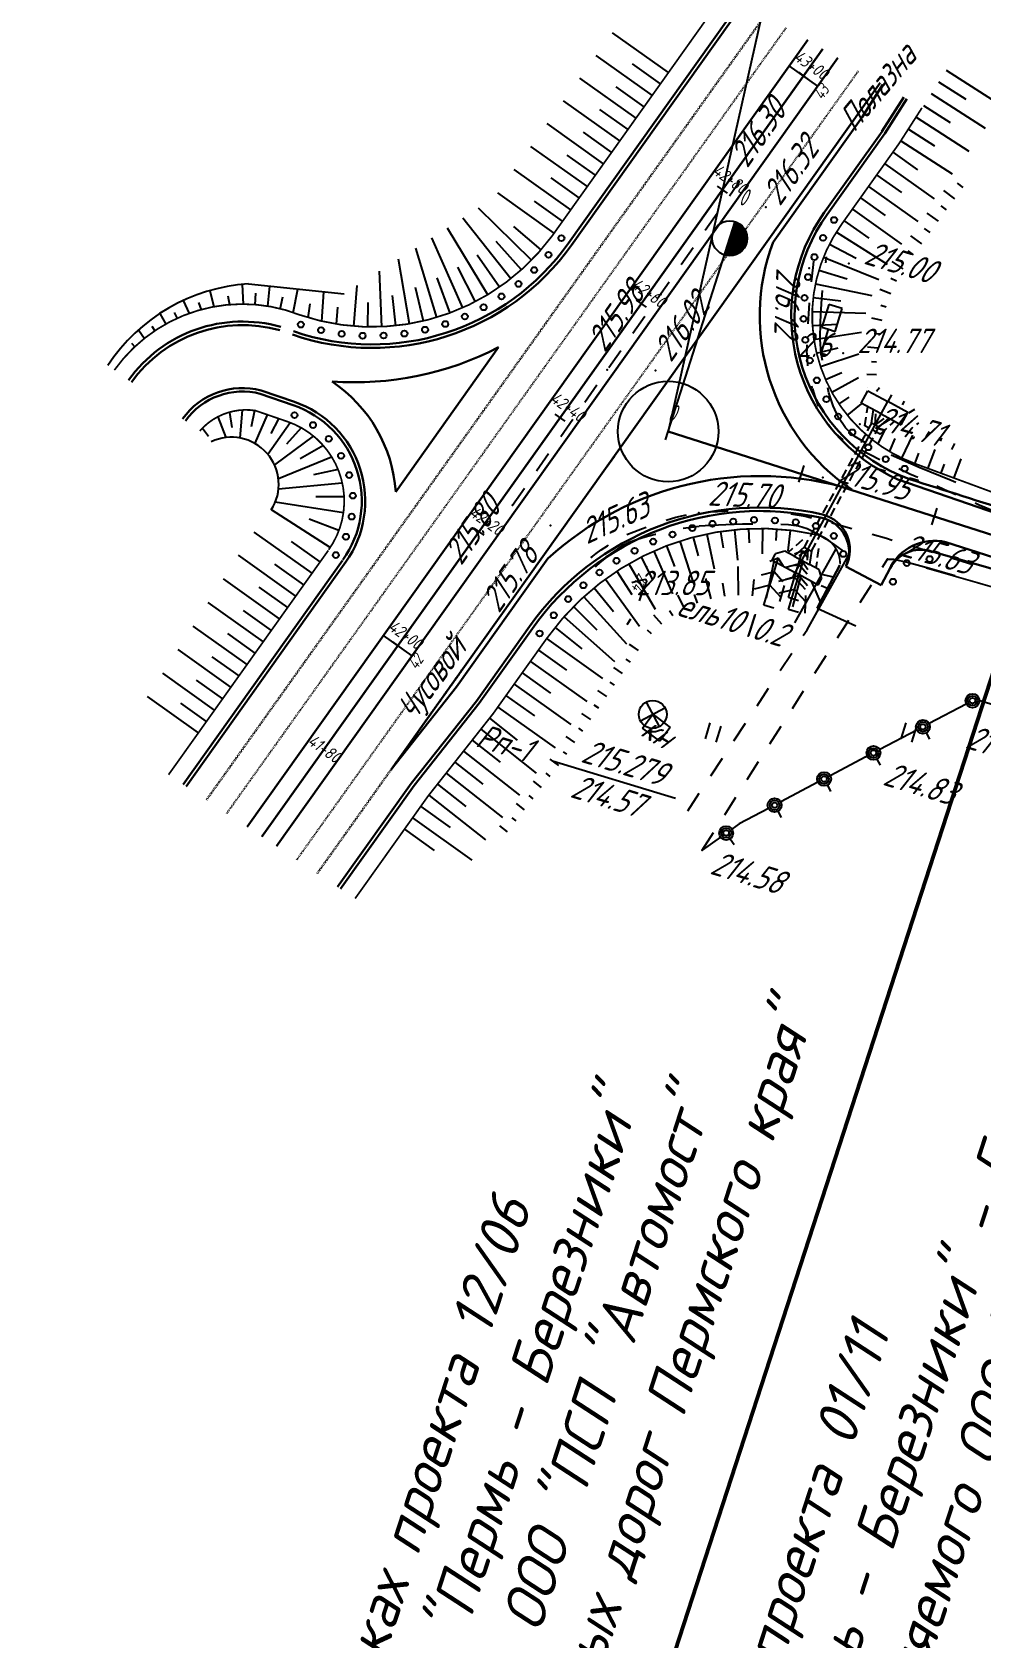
# Model space of a CAD drawing. Header units: millimetres. Extents: x -698 to 8131, y -704 to 4503.
# Drawn here: x -698.4 to -562.7, y 4158.3 to 4387.9 of the extents above; entities that cross this region are included whole.
import ezdxf
from ezdxf.enums import TextEntityAlignment as Align

# ---------------------------------------------------------------- set-up
doc = ezdxf.new("R2010")
doc.units = ezdxf.units.MM
for name, pattern in [('CONTI', [0]), ('HIDDEN', [9.525, 6.35, -3.175]), ('STRIHSMALL', [1, 0.5, -0.5])]:
    doc.linetypes.add(name, pattern=pattern)
for name, color, linetype in [('GOR_BDEFAULT', 212, 'CONTI'), ('NAD_MDEFAULT', 7, 'CONTI'), ('PI_OTDEFAULT', 172, 'CONTI'), ('PI_TTDEFAULT', 5, 'CONTI'), ('SIT_LDEFAULT', 7, 'CONTI'), ('USLZNDEFAULT', 7, 'CONTI'), ('ZAPSKDEFAULT', 7, 'CONTI'), ('невидимые отметк', 4, 'Continuous'), ('оbустройство', 7, 'Continuous'), ('ОСЬ', 14, 'CONTI'), ('ОСЬ_ВЕРХ_ПОКРЫТИЯ_КИЛОМЕТЫ', 1, 'Continuous'), ('ОСЬ_ВЕРХ_ПОКРЫТИЯ_ПИКЕТЫ', 1, 'Continuous'), ('ОТКОСЫ', 7, 'Continuous'), ('ПК МЕТКА', 7, 'Continuous'), ('ПРОЕКТ ПОЛОСЫ', 5, 'STRIHSMALL'), ('тру', 233, 'CONTI')]:
    doc.layers.add(name, color=color, linetype=linetype)
for name, color, linetype, lineweight in [('КРОМКА ПР ЧАСТИ', 20, 'Continuous', 30), ('ОБОЧИНА', 246, 'Continuous', 30), ('ОСЬ_ВЕРХ_ПОКРЫТИЯ_ГРАНИЦЫ_ПОЛОС', 7, 'Continuous', 30), ('ОСЬ_ВЕРХ_ПОКРЫТИЯ_ОСЬ', 1, 'Continuous', 30)]:
    doc.layers.add(name, color=color, linetype=linetype, lineweight=lineweight)
doc.styles.add('eskd', font='isocpeui.ttf', dxfattribs={"width": 1.2})
doc.styles.add('SHRFT', font='isocpeui.ttf', dxfattribs={"width": 3.5})
doc.styles.get("Standard").update_dxf_attribs({"font": 'isocpeui.ttf'})
doc.styles.add('ГОСТ', font='isocpeui.ttf', dxfattribs={"height": 4})

# ---------------------------------------------------------------- blocks, each defined once
blk = doc.blocks.new('BL_2011')
at = {"color": 0}
for p, q in [((0, 0), (0, 2.4)), ((1.6, 0), (1.6, 2.4))]:
    blk.add_line(p, q, dxfattribs=at)
blk = doc.blocks.new('BL_7')
at = {"color": 0}
for p, q in [((-1.4, 1.4), (1.4, -1.4)), ((-1.4, -1.4), (1.4, 1.4))]:
    blk.add_line(p, q, dxfattribs=at)
blk.add_circle((0, 0), 2, dxfattribs=at)
blk = doc.blocks.new('BL_105')
at = {"color": 0}
for p, q in [((0, 7), (-1, 6.2)), ((0, 5), (0, 7)), ((1, 6.2), (0, 7)), ((0, 5), (-1.6, 4)), ((0, 3), (0, 5)), ((1.6, 4), (0, 5)), ((0, 3), (-2, 1.8)), ((0, 0), (0, 3)), ((2, 1.8), (0, 3)), ((1.5, 0), (0, 0))]:
    blk.add_line(p, q, dxfattribs=at)
blk = doc.blocks.new('BL_12')
at = {"color": 0}
for p, q in [((1, 7), (-1, 7)), ((-1, 7), (-1, 3.6)), ((1, 3.6), (1, 7)), ((-1, 3.6), (0, 3.6)), ((0, 0), (0, 3.6)), ((0, 3.6), (1, 3.6)), ((0.8, 0), (0, 0))]:
    blk.add_line(p, q, dxfattribs=at)
blk = doc.blocks.new('lbl_tic')
blk.add_line((0, -0.04165), (0, 0.04165))
blk = doc.blocks.new('22')
at = {"layer": 'оbустройство'}
blk.add_circle((0, 0), 0.426, dxfattribs=at)

msp = doc.modelspace()

# ---------------------------------------------------------------- linework, layer by layer
at = {"color": 1, "linetype": 'CONTI', "lineweight": 50}
msp.add_line((-636.27, 4064.56, 352.43), (-493.87, 4502.77, -88.59), dxfattribs=at)
at = {"linetype": 'Continuous'}
msp.add_lwpolyline([(-645.43, 4405.95), (-594.05, 4390.14), (-607.4, 4330.78)], dxfattribs=at)
msp.add_circle((-607.4, 4330.78), 7.18, dxfattribs=at)
at = {"layer": 'GOR_BDEFAULT', "color": 212, "elevation": 214, "flags": 128}
for points in [[(-611.5, 4306.59), (-611.1, 4307.73), (-611.07, 4307.82), (-611.03, 4307.92), (-610.99, 4308.03), (-610.94, 4308.14), (-610.89, 4308.25), (-610.85, 4308.37), (-610.8, 4308.49), (-610.75, 4308.61), (-610.7, 4308.73), (-610.65, 4308.84), (-610.61, 4308.95), (-610.57, 4309.06), (-610.53, 4309.16), (-610.5, 4309.25), (-610.47, 4309.33), (-610.62, 4309.65), (-611.11, 4309.54), (-611.77, 4309.38), (-612.13, 4309.3), (-612.61, 4309.16)], [(-611.5, 4306.59), (-611.1, 4307.73), (-611.07, 4307.82), (-611.03, 4307.92), (-610.99, 4308.03), (-610.94, 4308.14), (-610.89, 4308.25), (-610.85, 4308.37), (-610.8, 4308.49), (-610.75, 4308.61), (-610.7, 4308.73), (-610.65, 4308.84), (-610.61, 4308.95), (-610.57, 4309.06), (-610.53, 4309.16), (-610.5, 4309.25), (-610.47, 4309.33), (-610.62, 4309.65), (-611.11, 4309.54), (-611.77, 4309.38), (-612.13, 4309.3), (-612.61, 4309.16)], [(-613.26, 4303.19), (-612.74, 4303.99)], [(-613.26, 4303.19), (-612.74, 4303.99)]]:
    msp.add_lwpolyline(points, dxfattribs=at)
at = {"layer": 'NAD_MDEFAULT', "color": 0}
msp.add_line((-623.92, 4283.73), (-606.35, 4278.36), dxfattribs=at)
at = {"layer": 'PI_TTDEFAULT', "color": 5}
for p in [(-597.24, 4366.45, 216.3), (-593.43, 4362.86, 216.32), (-581.56, 4354.82, 215), (-587.24, 4354.13, 216.12), (-582.38, 4341.99, 214.78), (-616.1, 4339.61, 215.97), (-609.22, 4339.52, 216.02), (-580, 4331.82, 214.71), (-585.27, 4324.21, 215.95), (-629.65, 4320.24, 215.81), (-603.03, 4319.16, 215.7), (-624.21, 4317.37, 215.78), (-618.38, 4312.83, 215.63), (-610.49, 4311.46, 214.23), (-576.02, 4312.52, 215.63), (-563.5, 4292.5, 214.94), (-579.11, 4284.27, 214.83), (-602.54, 4270.94, 214.58)]:
    msp.add_point(p, dxfattribs=at)
at = {"layer": 'SIT_LDEFAULT', "color": 7}
for p, q in [((-598.64, 4364.45), (-597.24, 4366.45)), ((-602.09, 4359.55), (-600.37, 4362)), ((-605.54, 4354.64), (-603.82, 4357.09)), ((-586.68, 4354.25), (-586.58, 4355.14)), ((-584.86, 4354.9), (-584.82, 4355.18)), ((-584.83, 4355.18), (-584.76, 4355.73)), ((-608.99, 4349.73), (-607.27, 4352.18)), ((-586.9, 4352.16), (-586.68, 4354.25)), ((-585.47, 4349.09), (-585.31, 4350.92)), ((-587.38, 4346.18), (-587.23, 4348.38)), ((-587.24, 4348.38), (-587.17, 4349.18)), ((-585.63, 4346.47), (-585.47, 4349.09)), ((-612.44, 4344.82), (-610.72, 4347.27)), ((-585.66, 4344), (-585.63, 4346.47)), ((-587.54, 4342.35), (-587.52, 4343.19)), ((-585.5, 4341.95), (-585.66, 4344)), ((-615.89, 4339.91), (-614.17, 4342.36)), ((-587.43, 4340.25), (-587.55, 4342.35)), ((-585.35, 4340.94), (-585.51, 4341.95)), ((-587.43, 4340.19), (-587.44, 4340.25)), ((-619.33, 4334.99), (-617.61, 4337.45)), ((-586.74, 4336.87), (-586.83, 4337.25)), ((-586.2, 4335.16), (-586.73, 4336.87)), ((-584.4, 4336.31), (-584.57, 4337.02)), ((-583.81, 4334.47), (-584.4, 4336.31)), ((-585.88, 4334.41), (-586.19, 4335.16)), ((-583.03, 4332.77), (-583.81, 4334.47)), ((-622.77, 4330.07), (-621.05, 4332.53)), ((-583.65, 4330.69), (-584.48, 4331.76)), ((-582.05, 4331.3), (-583.03, 4332.77)), ((-582.44, 4329.62), (-583.65, 4330.69)), ((-582.41, 4329.61), (-582.44, 4329.63)), ((-580.81, 4330.13), (-582.05, 4331.3)), ((-579.08, 4329.12), (-580.81, 4330.13)), ((-626.21, 4325.16), (-624.49, 4327.62)), ((-577.13, 4326.75), (-579.8, 4328.11)), ((-571.5, 4325.65), (-575.49, 4327.38)), ((-572.82, 4324.7), (-574.43, 4325.47)), ((-571.71, 4324.19), (-572.82, 4324.7)), ((-566.91, 4323.77), (-571.5, 4325.65)), ((-629.65, 4320.24), (-627.93, 4322.7)), ((-567.99, 4322.5), (-568.98, 4322.95)), ((-566.24, 4321.74), (-567.99, 4322.5)), ((-566.27, 4323.51), (-566.91, 4323.76)), ((-562.9, 4320.27), (-563.5, 4320.53)), ((-560.74, 4319.36), (-562.9, 4320.27)), ((-607.69, 4318.1), (-606.28, 4318.52)), ((-606.28, 4318.52), (-604.79, 4318.87)), ((-601.82, 4319.25), (-601.34, 4319.29)), ((-601.34, 4319.3), (-599.34, 4319.4)), ((-599.34, 4319.41), (-598.82, 4319.42)), ((-595.82, 4319.44), (-594.76, 4319.43)), ((-594.76, 4319.43), (-592.82, 4319.33)), ((-589.84, 4319.03), (-587.8, 4318.69)), ((-587.8, 4318.68), (-586.9, 4318.46)), ((-584, 4317.72), (-581.11, 4316.93)), ((-613.32, 4316.04), (-613.29, 4316.05)), ((-613.29, 4316.05), (-612.33, 4316.44)), ((-612.33, 4316.44), (-611.06, 4316.93)), ((-611.91, 4315.35), (-610.68, 4315.72)), ((-611.06, 4316.93), (-610.53, 4317.13)), ((-610.68, 4315.72), (-609.25, 4316.11)), ((-609.25, 4316.11), (-609.17, 4316.13)), ((-605.26, 4316.95), (-604.48, 4317.08)), ((-604.48, 4317.08), (-602.97, 4317.27)), ((-602.97, 4317.28), (-601.26, 4317.41)), ((-601.26, 4317.4), (-599.14, 4317.51)), ((-599.14, 4317.51), (-596.79, 4317.59)), ((-596.79, 4317.58), (-595.28, 4317.6)), ((-591.28, 4317.55), (-590.18, 4317.5)), ((-590.18, 4317.5), (-588.74, 4317.32)), ((-588.74, 4317.32), (-587.52, 4316.92)), ((-587.52, 4316.92), (-586.18, 4316.24)), ((-586.18, 4316.24), (-584.84, 4315.42)), ((-584.84, 4315.42), (-583.6, 4314.56)), ((-578.22, 4316.1), (-576.19, 4315.52)), ((-576.19, 4315.52), (-575.34, 4315.26)), ((-618.19, 4312.97), (-617.69, 4313.34)), ((-617.69, 4313.34), (-616.96, 4313.86)), ((-616.96, 4313.86), (-616.07, 4314.46)), ((-616.45, 4312.6), (-615.59, 4313.29)), ((-616.07, 4314.46), (-615.92, 4314.56)), ((-615.59, 4313.29), (-614.66, 4313.98)), ((-614.66, 4313.98), (-613.73, 4314.58)), ((-613.73, 4314.58), (-612.87, 4315.01)), ((-612.87, 4315.01), (-611.91, 4315.35)), ((-589.26, 4303.42), (-583.37, 4314.01)), ((-583.6, 4314.56), (-582.57, 4313.8)), ((-582.57, 4313.8), (-582.34, 4313.62)), ((-572.46, 4314.4), (-570.87, 4313.92)), ((-570.87, 4313.93), (-569.59, 4313.54)), ((-618.38, 4312.83), (-618.19, 4312.97)), ((-617.81, 4311.42), (-617.63, 4311.58)), ((-617.63, 4311.58), (-617.16, 4312)), ((-617.16, 4312), (-616.45, 4312.6)), ((-587.51, 4302.45), (-581.62, 4313.04)), ((-576.73, 4311.41), (-576.02, 4312.52)), ((-576.02, 4312.52), (-575.16, 4312.54)), ((-575.16, 4312.54), (-573.04, 4312.07)), ((-573.04, 4312.07), (-570.01, 4311.25)), ((-570.01, 4311.25), (-566.4, 4310.2)), ((-566.72, 4312.66), (-565.37, 4312.25)), ((-565.37, 4312.26), (-563.85, 4311.79)), ((-579.95, 4306.35), (-578.34, 4308.88)), ((-566.4, 4310.2), (-566.33, 4310.18)), ((-588.07, 4301.6), (-587.51, 4302.45)), ((-583.18, 4301.29), (-581.57, 4303.82)), ((-591.37, 4296.6), (-589.72, 4299.1)), ((-586.41, 4296.23), (-584.8, 4298.76)), ((-594.68, 4291.59), (-593.03, 4294.09)), ((-589.63, 4291.17), (-588.02, 4293.7)), ((-611.09, 4288.39), (-609.6, 4290.36)), ((-609.6, 4290.36), (-607.12, 4288.47)), ((-564.76, 4291.83), (-570.07, 4289.03)), ((-563.41, 4291.41), (-563.4, 4291.39)), ((-557.23, 4290.56), (-562.96, 4292.33)), ((-608.61, 4286.51), (-611.09, 4288.39)), ((-607.12, 4288.47), (-608.61, 4286.51)), ((-597.99, 4286.58), (-596.34, 4289.08)), ((-592.86, 4286.12), (-591.25, 4288.65)), ((-571.84, 4288.1), (-577.15, 4285.31)), ((-570.49, 4287.69), (-570.03, 4286.8)), ((-601.29, 4281.58), (-599.64, 4284.08)), ((-596.09, 4281.06), (-594.48, 4283.59)), ((-579.11, 4284.28), (-584.22, 4281.57)), ((-578.92, 4284.37), (-579.11, 4284.27)), ((-577.57, 4283.95), (-577.1, 4283.07)), ((-604.6, 4276.57), (-602.95, 4279.07)), ((-585.98, 4280.64), (-591.29, 4277.84)), ((-584.63, 4280.23), (-584.17, 4279.34)), ((-599.31, 4276), (-597.7, 4278.53)), ((-593.06, 4276.91), (-597.24, 4274.69)), ((-591.71, 4276.49), (-591.24, 4275.6)), ((-597.24, 4274.69), (-598.28, 4273.96)), ((-602.54, 4270.94), (-600.93, 4273.47)), ((-599.92, 4272.8), (-602.54, 4270.94)), ((-598.52, 4272.56), (-597.94, 4271.75))]:
    msp.add_line(p, q, dxfattribs=at)
for centre, radius in [((-563.88, 4292.3), 1), ((-563.88, 4292.3), 0.7), ((-563.88, 4292.3), 0.4), ((-570.96, 4288.57), 1), ((-570.96, 4288.57), 0.7), ((-570.96, 4288.57), 0.4), ((-578.04, 4284.84), 1), ((-578.04, 4284.84), 0.7), ((-578.04, 4284.84), 0.4), ((-585.1, 4281.11), 1), ((-585.1, 4281.11), 0.7), ((-585.1, 4281.11), 0.4), ((-592.17, 4277.37), 1), ((-592.17, 4277.37), 0.7), ((-592.17, 4277.37), 0.4), ((-599.1, 4273.38), 1), ((-599.1, 4273.38), 0.7), ((-599.1, 4273.38), 0.4)]:
    msp.add_circle(centre, radius, dxfattribs=at)
at = {"layer": 'КРОМКА ПР ЧАСТИ'}
for p, q in [((-621.65, 4357.72), (-596.92, 4392.42)), ((-576.41, 4373.39), (-573.26, 4378.32)), ((-584.67, 4361.8), (-576.41, 4373.39)), ((-665.76, 4336.18), (-661.01, 4334.55)), ((-653.97, 4312.34), (-676.77, 4280.33)), ((-634.43, 4291.95), (-626.82, 4302.63)), ((-643.74, 4280.16), (-634.43, 4291.95)), ((-654.26, 4265.4), (-643.74, 4280.16))]:
    msp.add_line(p, q, dxfattribs=at)
at = {"layer": 'КРОМКА ПР ЧАСТИ', "color": 0}
for p, q in [((-569.85, 4313.7), (-556.57, 4309.84)), ((-581.98, 4311.49), (-576.94, 4308.82)), ((-575.65, 4311.23), (-576.94, 4308.82))]:
    msp.add_line(p, q, dxfattribs=at)
for centre, radius, start, end in [((-564.5, 4347.33), 24.82, 144.3295, 250.0526), ((-594.24, 4279.42), 40, 77.2741, 144.5359), ((-586.53, 4313.56), 5, 335.56, 77.2741), ((-571.24, 4308.89), 5, 73.9422, 152.0581)]:
    msp.add_arc(centre, radius, start, end, dxfattribs=at)
at = {"layer": 'КРОМКА ПР ЧАСТИ'}
for centre, radius, start, end in [((-649.74, 4377.73), 34.5, 251.0258, 324.5359), ((-668.28, 4326.5), 20, 74.105, 144.5359), ((-668.28, 4326.5), 10, 75.2225, 144.5359), ((-665.72, 4320.84), 14.5, 324.5359, 71.0258)]:
    msp.add_arc(centre, radius, start, end, dxfattribs=at)
at = {"layer": 'оbустройство'}
for centre in [(-583.67, 4361.02), (-585.25, 4358.46), (-586.48, 4355.72), (-587.39, 4352.86), (-587.9, 4349.89), (-588.04, 4346.88), (-587.78, 4343.88), (-587.14, 4340.94), (-586.14, 4338.1), (-584.77, 4335.4), (-583.08, 4332.92), (-581.07, 4330.66), (-578.78, 4328.52), (-576.28, 4326.83), (-573.58, 4325.47), (-601.05, 4317.6), (-598.09, 4317.92), (-595.12, 4318.15), (-592.13, 4318.07), (-589.15, 4317.83), (-586.26, 4317.28), (-609.55, 4315.04), (-606.77, 4316.07), (-603.95, 4316.98), (-583.71, 4315.85), (-612.2, 4313.73), (-582.35, 4313.28), (-617.21, 4310.63), (-614.78, 4312.31), (-573.26, 4311.98), (-570.01, 4312.55), (-619.52, 4308.8), (-575.25, 4309.31), (-621.7, 4306.83), (-623.76, 4304.51), (-625.78, 4301.92)]:
    msp.add_circle(centre, 0.426, dxfattribs=at)
at = {"layer": 'ОБОЧИНА'}
msp.add_line((-586.11, 4305.53), (-582.87, 4311.69), dxfattribs=at)
at = {"layer": 'ОБОЧИНА', "const_width": 0.25}
for points in [[(-599.08, 4393.71), (-601.08, 4390.91), (-606.88, 4382.76), (-612.68, 4374.62), (-624, 4358.73)], [(-662.11, 4348.14), (-660.15, 4347.47)], [(-666.57, 4333.82), (-661.82, 4332.19)], [(-572.15, 4326.21), (-553.4, 4319.29)], [(-656, 4313.79), (-678.85, 4281.72)], [(-570.55, 4311.29), (-557.33, 4307.49)]]:
    msp.add_lwpolyline(points, dxfattribs=at)
for points in [[(-578.24, 4329.63, -0.399959), (-582.63, 4360.35), (-574.34, 4372), (-571.11, 4377.04)], [(-660.15, 4347.47, 0.327488), (-624, 4358.73)], [(-662.11, 4348.14, 0.317367), (-686.6, 4339.56)], [(-666.36, 4333.76, 0.260121), (-674.38, 4330.86)], [(-655.95, 4313.88, 0.501254), (-661.82, 4332.19)], [(-572.14, 4326.21, -0.000003), (-572.14, 4326.21, -0.078163), (-578.24, 4329.63)], [(-585.98, 4316, 0.302212), (-624.78, 4301.18), (-632.43, 4290.45), (-641.74, 4278.66), (-652.17, 4264.02)], [(-582.81, 4311.81, 0.34306), (-585.99, 4316)]]:
    msp.add_lwpolyline(points, format="xyb", dxfattribs=at)
at = {"layer": 'ОСЬ', "color": 12, "linetype": 'CONTI'}
for p, q in [((-586, 4380.15), (-590.08, 4383.05)), ((-644.02, 4298.7), (-648.1, 4301.6))]:
    msp.add_line(p, q, dxfattribs=at)
at = {"layer": 'ОСЬ', "color": 5, "lineweight": 30, "const_width": 0.3, "flags": 128}
msp.add_lwpolyline([(-665.52, 4272.84), (-585.29, 4385.46)], dxfattribs=at)
at = {"layer": 'ОСЬ', "color": 5, "lineweight": 30, "const_width": 0.3}
msp.add_lwpolyline([(-665.51, 4272.87), (-585.29, 4385.49)], dxfattribs=at)
at = {"layer": 'ОСЬ_ВЕРХ_ПОКРЫТИЯ_ГРАНИЦЫ_ПОЛОС', "linetype": 'Continuous'}
msp.add_lwpolyline([(-572.97, 4324), (-572.88, 4323.97), (-571.93, 4323.67), (-570.98, 4323.36), (-570.03, 4323.06), (-569.07, 4322.76), (-568.12, 4322.45), (-567.17, 4322.15), (-566.22, 4321.85), (-565.27, 4321.54), (-564.32, 4321.24), (-563.36, 4320.94), (-562.41, 4320.63), (-561.46, 4320.33), (-560.51, 4320.03), (-559.56, 4319.72), (-558.61, 4319.42), (-557.65, 4319.11), (-556.7, 4318.81), (-555.75, 4318.51), (-554.8, 4318.2), (-553.94, 4317.92)], dxfattribs=at)
at = {"layer": 'ОСЬ_ВЕРХ_ПОКРЫТИЯ_КИЛОМЕТЫ'}
for p, q in [((-607.4, 4330.78), (-597.83, 4360.79)), ((-597.83, 4360.79), (-599.35, 4356.03)), ((-597.73, 4360.76), (-599.25, 4356)), ((-597.64, 4360.73), (-599.16, 4355.98)), ((-597.55, 4360.69), (-599.06, 4355.96)), ((-597.46, 4360.64), (-598.96, 4355.94)), ((-597.37, 4360.59), (-598.86, 4355.93)), ((-597.28, 4360.54), (-598.75, 4355.92)), ((-597.19, 4360.49), (-598.65, 4355.91)), ((-597.11, 4360.43), (-598.55, 4355.91)), ((-597.02, 4360.36), (-598.44, 4355.92)), ((-596.94, 4360.29), (-598.33, 4355.93)), ((-596.86, 4360.22), (-598.22, 4355.94)), ((-596.78, 4360.14), (-598.11, 4355.96)), ((-596.7, 4360.05), (-598, 4355.98)), ((-596.63, 4359.96), (-597.88, 4356.01)), ((-596.55, 4359.86), (-597.77, 4356.05)), ((-596.48, 4359.76), (-597.65, 4356.1)), ((-596.41, 4359.64), (-597.53, 4356.15)), ((-596.35, 4359.52), (-597.4, 4356.21)), ((-596.29, 4359.38), (-597.27, 4356.29)), ((-596.23, 4359.23), (-597.14, 4356.38)), ((-596.18, 4359.07), (-597, 4356.48)), ((-596.13, 4358.88), (-596.85, 4356.61)), ((-596.1, 4358.65), (-596.7, 4356.78)), ((-596.09, 4358.35), (-596.52, 4357.02)), ((-596.21, 4357.65), (-596.21, 4357.65))]:
    msp.add_line(p, q, dxfattribs=at)
msp.add_circle((-598.59, 4358.41), 2.5, dxfattribs=at)
at = {"layer": 'ОСЬ_ВЕРХ_ПОКРЫТИЯ_ОСЬ'}
msp.add_lwpolyline([(-607.4, 4330.78), (-555.17, 4314.13)], dxfattribs=at)
at = {"layer": 'ОСЬ_ВЕРХ_ПОКРЫТИЯ_ПИКЕТЫ'}
for p, q in [((-607.78, 4329.59), (-607.02, 4331.98)), ((-607.78, 4329.59), (-607.02, 4331.98)), ((-588.73, 4323.52), (-587.97, 4325.9)), ((-569.67, 4317.44), (-568.91, 4319.82))]:
    msp.add_line(p, q, dxfattribs=at)
at = {"layer": 'ОТКОСЫ', "color": 26, "linetype": 'CONTI'}
for p, q in [((-607.34, 4382.09), (-615.35, 4387.79)), ((-609.66, 4378.83), (-617.69, 4384.55)), ((-608.5, 4380.46), (-612.51, 4383.32)), ((-567.64, 4382.45), (-559.8, 4377.44)), ((-611.98, 4375.57), (-620.04, 4381.31)), ((-610.82, 4377.2), (-614.84, 4380.07)), ((-568.72, 4380.76), (-564.81, 4378.27)), ((-614.3, 4372.32), (-622.37, 4378.07)), ((-570.87, 4377.39), (-567.05, 4374.95)), ((-569.79, 4379.08), (-562.05, 4374.13)), ((-613.14, 4373.94), (-617.18, 4376.82)), ((-571.95, 4375.71), (-564.4, 4370.88)), ((-616.63, 4369.06), (-624.7, 4374.81)), ((-615.46, 4370.69), (-619.5, 4373.56)), ((-573.03, 4374.02), (-569.3, 4371.64)), ((-618.95, 4365.79), (-627.02, 4371.54)), ((-575.25, 4370.7), (-571.72, 4368.18)), ((-574.1, 4372.34), (-566.76, 4367.64)), ((-621.33, 4362.46), (-629.4, 4368.22)), ((-617.79, 4367.42), (-621.82, 4370.3)), ((-576.41, 4369.07), (-569.36, 4364.05)), ((-620.11, 4364.17), (-624.15, 4367.04)), ((-577.57, 4367.44), (-574.05, 4364.93)), ((-565.19, 4365.67), (-566.01, 4366.27)), ((-623.71, 4359.12), (-631.78, 4364.89)), ((-622.49, 4360.83), (-626.53, 4363.71)), ((-579.89, 4364.18), (-576.38, 4361.68)), ((-578.73, 4365.81), (-571.7, 4360.81)), ((-566.38, 4364.06), (-567.99, 4365.25)), ((-581.05, 4362.55), (-574.05, 4357.57)), ((-568.76, 4360.85), (-570.34, 4362.01)), ((-567.57, 4362.45), (-568.37, 4363.04)), ((-583.34, 4359.28), (-576.06, 4354.69)), ((-582.21, 4360.92), (-578.72, 4358.44)), ((-569.95, 4359.24), (-570.73, 4359.82)), ((-584.33, 4357.54), (-580.51, 4355.58)), ((-571.14, 4357.63), (-572.68, 4358.77)), ((-585.16, 4355.72), (-577.26, 4352.52)), ((-573.81, 4354.04), (-575.34, 4355.08)), ((-572.33, 4356.02), (-573.09, 4356.59)), ((-585.83, 4353.84), (-581.81, 4352.61)), ((-574.74, 4352.27), (-575.53, 4352.65)), ((-672.94, 4350.93), (-672.39, 4348.6)), ((-670.35, 4350.19), (-670.14, 4348.9)), ((-668.34, 4351.8), (-668.17, 4348.98)), ((-666.43, 4350.57), (-666.52, 4348.91)), ((-664.39, 4351.56), (-664.71, 4348.69)), ((-662.55, 4349.97), (-662.94, 4348.23)), ((-586.65, 4349.93), (-582.69, 4349.46)), ((-586.33, 4351.9), (-578.28, 4350.21)), ((-575.54, 4350.44), (-577.11, 4351.06)), ((-680.12, 4347.64), (-679.24, 4346.13)), ((-678.03, 4347.8), (-677.6, 4346.96)), ((-676.74, 4349.52), (-675.91, 4347.65)), ((-674.58, 4349.23), (-674.19, 4348.19)), ((-586.8, 4347.93), (-579.12, 4347.71)), ((-576.22, 4348.56), (-576.99, 4348.8)), ((-683.17, 4345.3), (-682.28, 4344.09)), ((-681.25, 4345.85), (-680.8, 4345.17)), ((-586.77, 4345.93), (-583.12, 4346.15)), ((-576.77, 4346.63), (-578.27, 4347)), ((-684.13, 4343.4), (-683.67, 4342.89)), ((-586.56, 4343.95), (-579.76, 4344.96)), ((-577.18, 4344.68), (-577.92, 4344.8)), ((-586.18, 4341.98), (-583.09, 4342.73)), ((-585.62, 4340.06), (-580.15, 4341.91)), ((-577.46, 4342.69), (-578.9, 4342.85)), ((-577.6, 4340.7), (-578.3, 4340.72)), ((-584.9, 4338.2), (-582.56, 4339.23)), ((-584.01, 4336.41), (-580.19, 4338.52)), ((-577.61, 4338.89), (-578.99, 4338.94)), ((-578.83, 4337.05), (-578.85, 4337.05)), ((-577.18, 4337.01), (-577.59, 4336.5)), ((-668.3, 4333.81), (-668.66, 4329.86)), ((-666.56, 4333.79), (-667.04, 4331.47)), ((-582.97, 4334.7), (-581.51, 4335.69)), ((-581.78, 4333.09), (-579.76, 4334.74)), ((-575.44, 4336.03), (-575.97, 4335.06)), ((-573.65, 4335.14), (-573.92, 4334.59)), ((-572.15, 4333.93), (-573.05, 4333.39)), ((-671.78, 4332.88), (-670.68, 4329.91)), ((-670.13, 4333.52), (-669.8, 4331.36)), ((-664.76, 4333.17), (-666.53, 4329.1)), ((-661.48, 4332.03), (-664.63, 4327.5)), ((-663.11, 4332.6), (-664.24, 4330.48)), ((-571.61, 4332.04), (-571.86, 4331.79)), ((-673.99, 4331.26), (-673.16, 4330.12)), ((-658.18, 4330.14), (-663.7, 4326)), ((-659.88, 4331.29), (-662, 4328.96)), ((-577.42, 4328.99), (-576.3, 4331.11)), ((-575.75, 4327.9), (-574.93, 4329.77)), ((-573.98, 4326.96), (-572.41, 4330.26)), ((-570.09, 4330.76), (-570.54, 4329.99)), ((-568.3, 4329.88), (-568.51, 4329.41)), ((-655.53, 4327.13), (-663.14, 4324)), ((-656.69, 4328.76), (-660.04, 4326.89)), ((-572.14, 4326.18), (-571.56, 4327.68)), ((-570.27, 4325.46), (-569.23, 4328.21)), ((-566.47, 4329.06), (-566.86, 4328.19)), ((-566.53, 4324.05), (-565.48, 4326.88)), ((-654.61, 4325.34), (-658.13, 4324.57)), ((-568.4, 4324.75), (-567.89, 4326.12)), ((-654.04, 4323.41), (-663.12, 4322.56)), ((-653.84, 4319.18), (-663.59, 4320.67)), ((-653.74, 4321.43), (-657.81, 4321.43)), ((-655.73, 4314.18), (-664.14, 4319.58)), ((-654.48, 4316.63), (-658.75, 4318.23)), ((-658.33, 4310.51), (-666.6, 4316.4)), ((-603.81, 4315.65), (-603.11, 4313)), ((-601.86, 4316.11), (-600.83, 4311.13)), ((-599.9, 4316.46), (-599.54, 4314.14)), ((-597.91, 4316.71), (-597.49, 4312.41)), ((-595.92, 4316.85), (-595.83, 4314.87)), ((-593.92, 4316.89), (-593.95, 4313.28)), ((-591.92, 4316.82), (-592.02, 4315.18)), ((-589.93, 4316.64), (-590.27, 4313.71)), ((-657.17, 4312.14), (-661.27, 4315.06)), ((-609.47, 4313.66), (-606.76, 4307.56)), ((-607.62, 4314.43), (-606.5, 4311.5)), ((-605.73, 4315.09), (-603.93, 4309.5)), ((-660.65, 4307.25), (-668.85, 4313.09)), ((-659.49, 4308.88), (-663.63, 4311.83)), ((-613.03, 4311.85), (-609.28, 4305.37)), ((-611.27, 4312.8), (-609.66, 4309.65)), ((-597.32, 4307.38), (-597.39, 4311.5)), ((-593.34, 4307), (-592.23, 4312.23)), ((-662.97, 4303.99), (-671.01, 4309.72)), ((-661.81, 4305.62), (-665.87, 4308.52)), ((-616.38, 4309.66), (-611.48, 4302.97)), ((-614.73, 4310.8), (-612.58, 4307.5)), ((-601.27, 4306.85), (-602.01, 4309.77)), ((-599.31, 4307.23), (-599.57, 4309.1)), ((-595.32, 4307.31), (-595.1, 4309.62)), ((-591.42, 4306.48), (-590.75, 4308.78)), ((-589.56, 4305.73), (-588.37, 4310.14)), ((-585.62, 4306.44), (-586.83, 4309.3)), ((-583.76, 4309.98), (-585.67, 4310.38)), ((-584.62, 4308.34), (-585.5, 4308.73)), ((-665.29, 4300.74), (-673.18, 4306.35)), ((-619.47, 4307.14), (-613.36, 4300.41)), ((-617.96, 4308.44), (-615.21, 4305.07)), ((-605.01, 4305.44), (-606.02, 4307.4)), ((-603.18, 4306.25), (-603.64, 4307.48)), ((-587.79, 4304.8), (-587.72, 4307.36)), ((-664.13, 4302.36), (-668.11, 4305.2)), ((-622.28, 4304.29), (-615.09, 4297.9)), ((-620.92, 4305.75), (-617.58, 4302.45)), ((-608.32, 4303.22), (-609.43, 4304.53)), ((-606.73, 4304.43), (-607.23, 4305.17)), ((-667.61, 4297.48), (-675.34, 4302.98)), ((-666.45, 4299.11), (-670.36, 4301.89)), ((-623.57, 4302.76), (-619.75, 4299.72)), ((-609.77, 4301.84), (-610.37, 4302.4)), ((-669.93, 4294.22), (-677.48, 4299.6)), ((-625.94, 4299.54), (-621.92, 4296.68)), ((-624.78, 4301.17), (-616.78, 4295.46)), ((-611.63, 4299.46), (-612.92, 4300.36)), ((-611.63, 4299.46), (-612.91, 4300.35)), ((-668.77, 4295.85), (-672.59, 4298.57)), ((-627.1, 4297.91), (-619.04, 4292.17)), ((-613.91, 4296.18), (-615.19, 4297.06)), ((-612.77, 4297.82), (-613.41, 4298.26)), ((-672.26, 4290.96), (-679.67, 4296.24)), ((-671.09, 4292.59), (-674.83, 4295.25)), ((-628.26, 4296.28), (-624.22, 4293.4)), ((-615.05, 4294.53), (-615.69, 4294.97)), ((-674.58, 4287.7), (-681.88, 4292.91)), ((-630.58, 4293.02), (-626.51, 4290.13)), ((-629.42, 4294.65), (-621.31, 4288.88)), ((-616.19, 4292.89), (-617.46, 4293.77)), ((-673.42, 4289.33), (-677.1, 4291.95)), ((-631.74, 4291.39), (-623.58, 4285.58)), ((-618.47, 4289.6), (-619.73, 4290.47)), ((-617.33, 4291.25), (-617.96, 4291.68)), ((-634.17, 4288.22), (-626.26, 4281.96)), ((-632.93, 4289.79), (-628.99, 4286.67)), ((-619.61, 4287.96), (-620.18, 4288.36)), ((-635.41, 4286.65), (-631.44, 4283.51)), ((-620.75, 4286.32), (-622, 4287.18)), ((-637.89, 4283.51), (-633.89, 4280.35)), ((-636.65, 4285.08), (-628.68, 4278.78)), ((-623.05, 4283.05), (-624.25, 4283.95)), ((-621.89, 4284.67), (-622.36, 4285.01)), ((-639.13, 4281.94), (-631.09, 4275.59)), ((-624.27, 4281.46), (-624.86, 4281.92)), ((-641.61, 4278.8), (-633.5, 4272.39)), ((-640.37, 4280.37), (-636.34, 4277.18)), ((-626.71, 4278.29), (-627.29, 4278.74)), ((-625.49, 4279.88), (-626.66, 4280.78)), ((-642.78, 4277.18), (-638.56, 4274.18)), ((-627.93, 4276.71), (-629.08, 4277.59)), ((-643.94, 4275.55), (-635.47, 4269.52)), ((-630.38, 4273.54), (-631.49, 4274.4)), ((-629.15, 4275.12), (-629.72, 4275.56)), ((-645.1, 4273.92), (-640.85, 4270.9))]:
    msp.add_line(p, q, dxfattribs=at)
at = {"layer": 'ОТКОСЫ', "color": 0, "linetype": 'CONTI'}
for p, q in [((-626.93, 4355.27), (-634.51, 4362.72)), ((-633.19, 4350.32), (-638.97, 4359.87)), ((-629.91, 4352.6), (-636.77, 4361.28)), ((-625.58, 4356.74), (-629.45, 4360.1)), ((-640.48, 4347.08), (-643.48, 4357)), ((-636.74, 4348.47), (-641.18, 4358.46)), ((-628.38, 4353.89), (-632.01, 4357.94)), ((-644.37, 4346.16), (-645.95, 4355.42)), ((-631.52, 4351.41), (-634.69, 4355.99)), ((-648.35, 4345.74), (-648.7, 4353.68)), ((-638.59, 4347.72), (-640.45, 4352.73)), ((-634.94, 4349.34), (-637.5, 4354.26)), ((-667.44, 4351.88), (-653.74, 4350.46)), ((-661.01, 4347.74), (-660.38, 4351.15)), ((-656.92, 4346.52), (-656.62, 4350.76)), ((-652.35, 4345.81), (-651.87, 4351.65)), ((-646.35, 4345.89), (-646.82, 4350.23)), ((-642.41, 4346.56), (-643.55, 4351.39)), ((-658.88, 4347.04), (-658.6, 4349.04)), ((-654.82, 4346.11), (-654.63, 4348.58)), ((-650.35, 4345.71), (-650.28, 4349.21))]:
    msp.add_line(p, q, dxfattribs=at)
for centre, radius, start, end in [((-665.82, 4325.92), 26.01, 93.5864, 146.6823), ((-669.85, 4323.21), 6.76, 327.408, 115.4791)]:
    msp.add_arc(centre, radius, start, end, dxfattribs=at)
at = {"layer": 'ПРОЕКТ ПОЛОСЫ', "linetype": 'CONTI', "lineweight": 30, "ltscale": 0.1}
for p, q in [((-621.24, 4357.43), (-596.49, 4392.17)), ((-667.6, 4274.25), (-587.44, 4386.77)), ((-576.83, 4373.66), (-573.69, 4378.58)), ((-585.19, 4361.93), (-576.81, 4373.68)), ((-665.6, 4336.66), (-660.84, 4335.02)), ((-574.54, 4323.94), (-554.26, 4316.94)), ((-567.69, 4314.96), (-556.1, 4311.27)), ((-676.35, 4280.06), (-653.5, 4312.14)), ((-634.83, 4292.24), (-627.23, 4302.92)), ((-644.15, 4280.45), (-634.83, 4292.24)), ((-654.67, 4265.68), (-644.15, 4280.45))]:
    msp.add_line(p, q, dxfattribs=at)
at = {"layer": 'ПРОЕКТ ПОЛОСЫ', "lineweight": 30, "ltscale": 0.05}
for p, q in [((-653.77, 4305.73), (-593.48, 4390.37)), ((-673.43, 4278.12), (-653.77, 4305.73)), ((-657.59, 4267.61), (-636.82, 4296.78))]:
    msp.add_line(p, q, dxfattribs=at)
at = {"layer": 'ПРОЕКТ ПОЛОСЫ', "ltscale": 0.1}
for p, q in [((-650.92, 4303.7), (-590.46, 4388.57)), ((-660.51, 4269.55), (-580.12, 4382.41)), ((-670.52, 4276.19), (-650.92, 4303.7))]:
    msp.add_line(p, q, dxfattribs=at)
at = {"layer": 'ПРОЕКТ ПОЛОСЫ', "linetype": 'Continuous', "lineweight": 30, "ltscale": 0.1}
msp.add_line((-646.36, 4322.17), (-631.65, 4342.82), dxfattribs=at)
at = {"layer": 'ПРОЕКТ ПОЛОСЫ', "color": 250, "linetype": 'CONTI'}
msp.add_line((-617.1, 4324.45), (-615.09, 4327.28), dxfattribs=at)
at = {"layer": 'ПРОЕКТ ПОЛОСЫ', "linetype": 'CONTI', "lineweight": 30, "ltscale": 0.1}
msp.add_lwpolyline([(-663.43, 4271.49), (-583.13, 4384.21)], dxfattribs=at)
at = {"layer": 'ПРОЕКТ ПОЛОСЫ', "linetype": 'Continuous', "lineweight": 30, "ltscale": 0.1}
msp.add_lwpolyline([(-637.68, 4294.27), (-647, 4282.49), (-609.89, 4334.58), (-577.1, 4380.61)], dxfattribs=at)
msp.add_lwpolyline([(-576.69, 4380.37), (-579.67, 4375.72), (-592.38, 4357.87, 0.346691), (-581.14, 4322.47, 0.264939), (-624.6, 4312.63), (-637.68, 4294.27)], format="xyb", dxfattribs=at)
at = {"layer": 'ПРОЕКТ ПОЛОСЫ', "linetype": 'CONTI', "lineweight": 30, "ltscale": 0.1}
msp.add_lwpolyline([(-567.69, 4314.96, 0.364354), (-575.77, 4311.01, 0.171318)], format="xyb", dxfattribs=at)
for centre, radius, start, end in [((-564.3, 4347.3), 25.5, 144.5359, 246.3241), ((-649.74, 4377.73), 35, 251.0258, 324.5359), ((-668.28, 4326.5), 19.5, 74.105, 144.5359), ((-652.25, 4382.77), 44.95, 265.8977, 297.2827), ((-668.28, 4326.5), 10.5, 75.2225, 144.5359), ((-667.06, 4320.72), 20.75, 3.9926, 56.0377), ((-665.72, 4320.84), 15, 324.5359, 71.0258), ((-594.24, 4279.42), 40.5, 77.2741, 144.5359), ((-586.63, 4313.87), 5.23, 332.9574, 75.4375)]:
    msp.add_arc(centre, radius, start, end, dxfattribs=at)
at = {"layer": 'тру', "color": 215}
for p, q in [((-579.78, 4334.85), (-578.82, 4336.61)), ((-578.82, 4336.61), (-575.97, 4335.06)), ((-576.92, 4333.3), (-579.78, 4334.85)), ((-578.32, 4331.98), (-578.03, 4333.91)), ((-573.11, 4333.51), (-575.97, 4335.06)), ((-577.27, 4331.41), (-578.32, 4331.98)), ((-577.79, 4331.69), (-577.68, 4333.29)), ((-577.79, 4331.69), (-576.51, 4332.66)), ((-577.27, 4331.41), (-575.81, 4332.7)), ((-576.92, 4333.3), (-574.06, 4331.75)), ((-574.06, 4331.75), (-573.11, 4333.51)), ((-592.53, 4312.4), (-592.06, 4313.28)), ((-590.7, 4313.68), (-592.06, 4313.28)), ((-589.4, 4312.97), (-590.7, 4313.68)), ((-587.94, 4314.26), (-589.4, 4312.97)), ((-587.41, 4313.98), (-588.69, 4313.01)), ((-587.94, 4314.26), (-586.88, 4313.69)), ((-587.41, 4313.98), (-587.52, 4312.38)), ((-586.88, 4313.69), (-587.17, 4311.76)), ((-592.53, 4312.4), (-589.24, 4310.61)), ((-589.4, 4312.97), (-587.17, 4311.76)), ((-585.87, 4311.06), (-587.17, 4311.76)), ((-585.87, 4311.06), (-585.47, 4309.7)), ((-585.94, 4308.82), (-589.24, 4310.61)), ((-585.94, 4308.82), (-585.47, 4309.7))]:
    msp.add_line(p, q, dxfattribs=at)
at = {"layer": 'тру', "color": 215, "ltscale": 2}
msp.add_line((-589.53, 4310.08), (-575.97, 4335.06), dxfattribs=at)
at = {"layer": 'тру', "color": 215, "linetype": 'HIDDEN', "ltscale": 0.2}
for p, q in [((-579.26, 4331.58), (-578.84, 4334.35)), ((-578.32, 4331.98), (-587.94, 4314.26)), ((-577.09, 4330.41), (-579.26, 4331.58)), ((-577.09, 4330.41), (-575, 4332.26)), ((-586.88, 4313.69), (-577.27, 4331.41)), ((-588.18, 4315.3), (-590.28, 4313.45)), ((-585.88, 4314.05), (-586.29, 4311.29))]:
    msp.add_line(p, q, dxfattribs=at)
at = {"layer": 'тру', "color": 26, "linetype": 'CONTI'}
for p, q in [((-592.53, 4312.4), (-592.53, 4312.4)), ((-586.11, 4305.51), (-580.56, 4303))]:
    msp.add_line(p, q, dxfattribs=at)

# ---------------------------------------------------------------- block references
at = {"layer": 'USLZNDEFAULT', "color": 7, "rotation": 342.9999999999999}
for name, p in [('BL_12', (-585.5, 4341.95)), ('BL_105', (-593.72, 4305.96)), ('BL_105', (-590.21, 4307.04)), ('BL_105', (-590.19, 4305.35)), ('BL_7', (-609.61, 4290.34))]:
    msp.add_blockref(name, p, dxfattribs=at)
at = {"layer": 'ZAPSKDEFAULT', "color": 7, "rotation": 342.9999999999999}
for p in [(-602.07, 4286.83), (-574.07, 4286.83)]:
    msp.add_blockref('BL_2011', p, dxfattribs=at)
at = {"layer": 'оbустройство', "color": 0, "linetype": 'CONTI'}
for p in [(-622.67, 4358.42), (-654.93, 4313.12)]:
    msp.add_blockref('22', p, dxfattribs=at)
for p, rotation in [((-626.57, 4353.87), 44.196794), ((-624.52, 4356.05), 49.36633800000001), ((-628.81, 4351.88), 39.02725), ((-631.23, 4350.1), 33.857706), ((-636.48, 4347.22), 23.518618), ((-633.79, 4348.54), 28.68816200000001), ((-659.94, 4346.06), 342.162265), ((-657.04, 4345.27), 347.33181), ((-645.12, 4344.78), 8.009986), ((-642.17, 4345.33), 13.17953), ((-639.28, 4346.15), 18.349074), ((-654.09, 4344.74), 352.501354), ((-651.1, 4344.48), 357.670898), ((-648.1, 4344.5), 2.840442), ((-660.83, 4333.12), 158.316916), ((-658.19, 4331.71), 145.344287), ((-655.94, 4329.74), 132.371657), ((-654.18, 4327.31), 119.399028), ((-653.02, 4324.56), 106.426399), ((-652.5, 4321.61), 93.45376899999998), ((-652.66, 4318.62), 80.48114), ((-653.48, 4315.74), 67.508511)]:
    msp.add_blockref('22', p, dxfattribs=dict(at, rotation=rotation))
at = {"layer": 'ПК МЕТКА', "xscale": 21.008403, "yscale": 21.008403, "zscale": 21.008403, "rotation": 54.535881}
for p in [(-588.02, 4381.63), (-599.62, 4365.35), (-611.23, 4349.06), (-622.83, 4332.77), (-634.44, 4316.48), (-646.04, 4300.19)]:
    msp.add_blockref('lbl_tic', p, dxfattribs=at)

# ---------------------------------------------------------------- texts
at = {"color": 1, "linetype": 'Continuous', "char_height": 6, "attachment_point": 1, "rotation": 71.9979, "style": 'ГОСТ'}
for s, insert in [('Граница подсчета объемов работ  в рамках проекта 01/11 \\P"Реконструкция автомобильной дороги "Пермь - Березники" - Гари"\\PДобрянского муниципального района", выполняемого ООО "ПСК ФриВэй"', (-649.65, 3993.63, 327.14)), ('Граница работ по примыканию в рамках проекта 12/06 \\P"Реконструкция автомобильной дороги "Пермь - Березники"\\Pкм 125+780 - км 37+024", выполненного ООО "ПСП "Автомост" \\Pпо заказу ГАУ "Управление автомобильных дорог Пермского края" ', (-699.08, 4017.29, 327.14))]:
    msp.add_mtext(s, dxfattribs=dict(at, insert=insert))
at = {"layer": 'GOR_BDEFAULT', "color": 212, "style": 'SHRFT', "width": 0.75}
msp.add_text('214', height=1.722, rotation=244.6408, dxfattribs=at).set_placement((-611.61, 4310.67, 214))
msp.add_text('214', height=1.722, rotation=244.6408, dxfattribs=at).set_placement((-611.61, 4310.67, 214))
at = {"layer": 'NAD_MDEFAULT', "color": 7, "style": 'eskd', "oblique": 10, "width": 0.8}
for s, rotation, p in [('Полазна', 50, (-580.78, 4373.42)), ('ель10\\0.2', 343, (-606.37, 4304.57)), ('Чусовой', 54, (-643.8, 4289.14)), (' Рп-1', 343, (-636.86, 4286.31)), ('кн', 328.9792, (-611.55, 4287.43)), (' 215.279', 343, (-621.73, 4284.11)), (' 214.57', 343, (-623.26, 4279.09))]:
    msp.add_text(s, height=3.5, rotation=rotation, dxfattribs=at).set_placement(p)
msp.add_text('2.6', height=3.5, dxfattribs=at).set_placement((-588.95, 4341.41))
at = {"layer": 'PI_OTDEFAULT', "color": 172, "style": 'eskd', "oblique": 10, "width": 0.8}
for s, rotation, p in [('216.30', 55.0224, (-596.1, 4368.3)), ('216.32', 55.0224, (-591.43, 4362.85)), ('215.00', 343, (-579.57, 4354.81)), ('215.98', 55.0224, (-616.49, 4341.95)), ('216.12', 268, (-591.91, 4354.23)), ('216.02', 55.0224, (-607.02, 4340.51)), ('214.71', 344, (-578.08, 4331.26)), ('215.80', 55.0224, (-637.01, 4311.48)), ('215.63', 24.5413, (-619.04, 4314.62)), ('215.70', 357.4049, (-601.78, 4320.21)), ('215.78', 55.0224, (-631.62, 4304.67)), ('214.94', 343, (-565.07, 4285.59)), ('214.83', 343, (-576.86, 4280.32)), ('214.58', 343, (-601.57, 4267.61))]:
    msp.add_text(s, height=3.5, rotation=rotation, dxfattribs=at).set_placement(p)
for s, p in [('214.77', (-580.38, 4341.99)), ('213.85', (-611.96, 4307.38))]:
    msp.add_text(s, height=3.5, dxfattribs=at).set_placement(p)
at = {"layer": 'невидимые отметк', "color": 172, "style": 'eskd', "oblique": 10, "width": 0.8}
for s, p in [('215.95', (-583.35, 4323.65)), ('215.63', (-574.29, 4313.05))]:
    msp.add_text(s, height=3.5, rotation=344, dxfattribs=at).set_placement(p)
at = {"layer": 'ОСЬ', "color": 12, "style": 'SHRFT', "width": 0.75}
for s, p in [('43', (-585.34, 4378.07)), ('42', (-643.36, 4296.62))]:
    msp.add_text(s, height=1.75, rotation=54.5356, dxfattribs=at).set_placement(p)
at = {"layer": 'ОСЬ_ВЕРХ_ПОКРЫТИЯ_КИЛОМЕТЫ', "width": 0.6}
msp.add_text('0', height=2.5, rotation=342.3082, dxfattribs=at).set_placement((-597.36, 4363.27))
at = {"layer": 'ОСЬ_ВЕРХ_ПОКРЫТИЯ_ПИКЕТЫ', "width": 0.6}
msp.add_text('0', height=2.5, rotation=342.3082, dxfattribs=at).set_placement((-607.54, 4332.4))
at = {"layer": 'ПК МЕТКА', "width": 0.85}
for s, p in [('43+00', (-587.73, 4382.04)), ('42+80', (-599.33, 4365.75)), ('42+60', (-610.94, 4349.46)), ('42+40', (-622.54, 4333.17)), ('42+20', (-634.15, 4316.88)), ('42+00', (-645.75, 4300.59)), ('41+80', (-657.35, 4284.3))]:
    msp.add_text(s, height=1.75, rotation=324.5359, dxfattribs=at).set_placement(p, align=Align.BOTTOM_CENTER)

doc.saveas('drawing.dxf')
